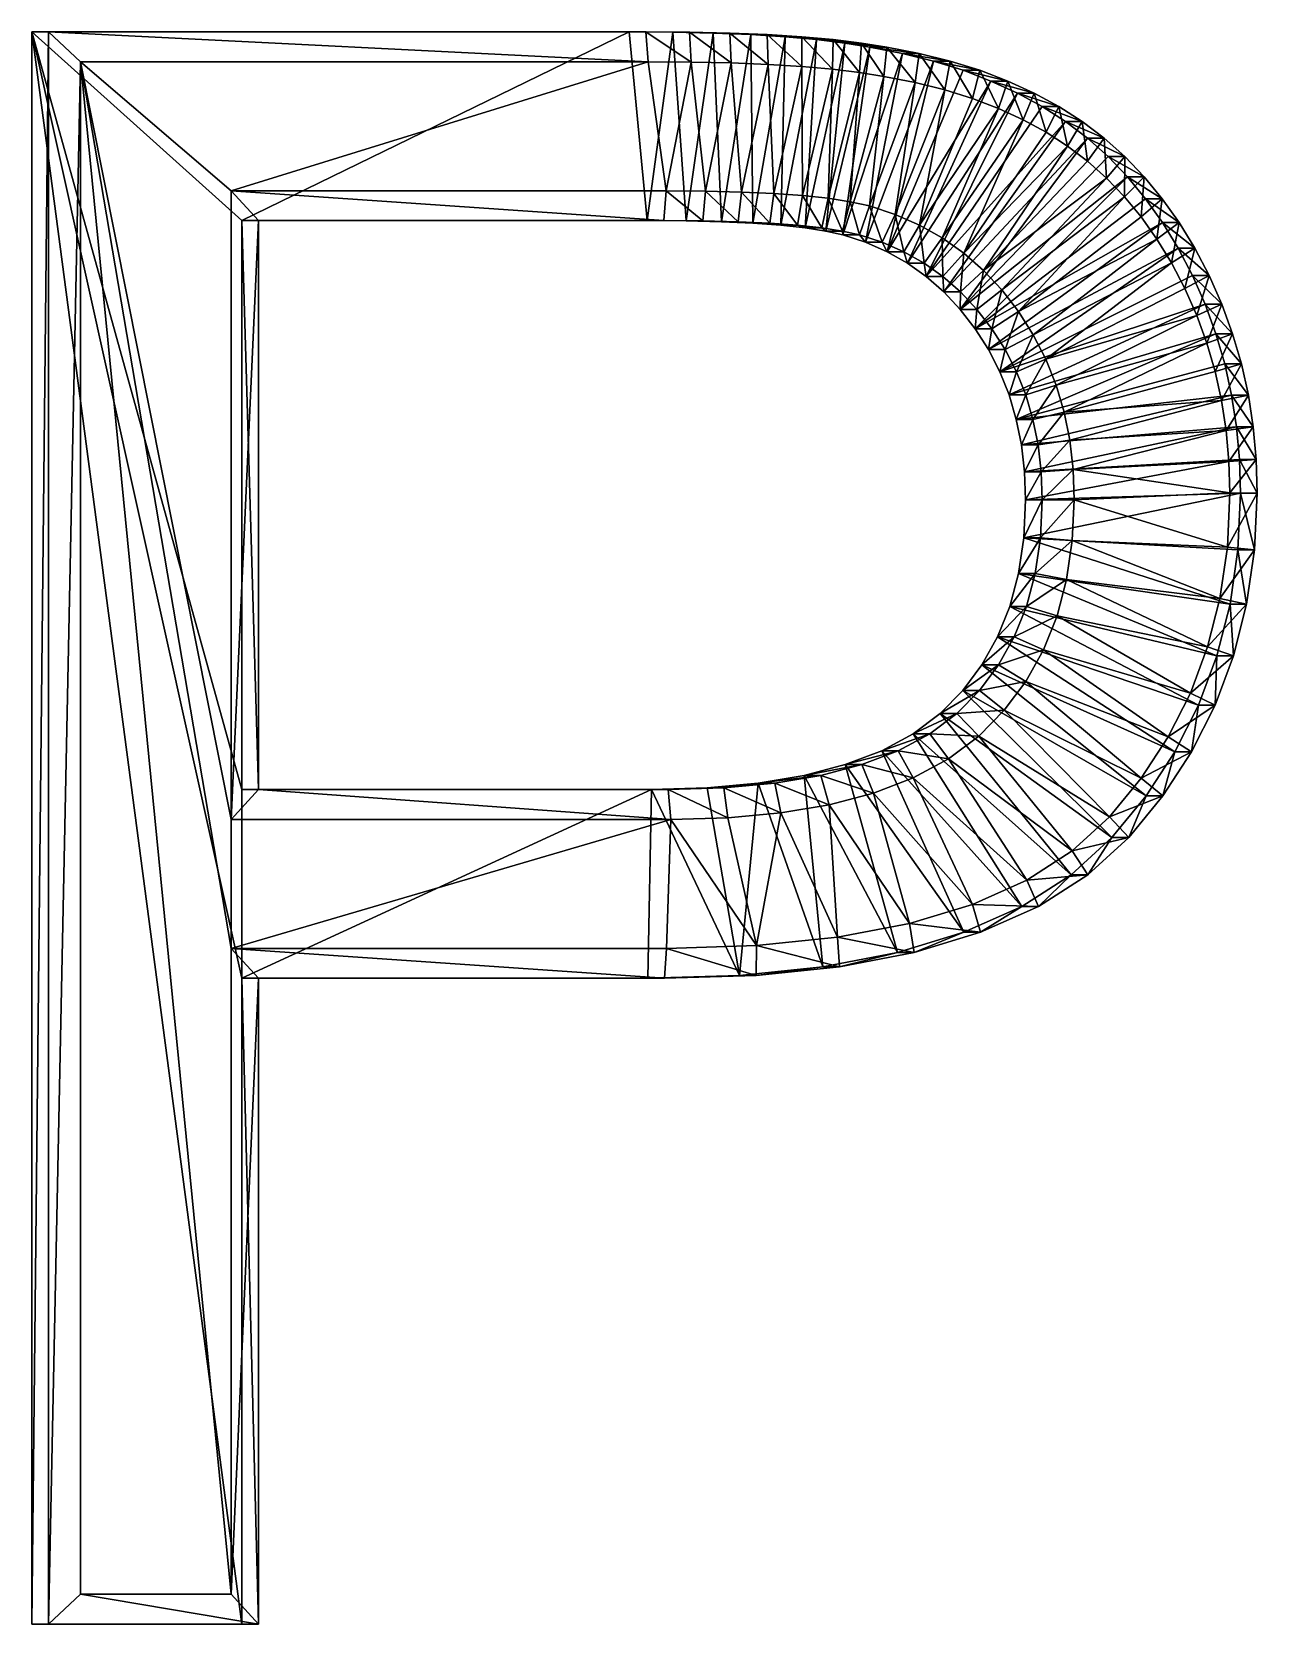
# Model space of a CAD drawing. Header units: metres. Extents: x -136 to 55, y -57 to 41.
# Drawn here: x -104.41 to -93.64, y 7.23 to 21.23 of the extents above; entities that cross this region are included whole.
import ezdxf

# ---------------------------------------------------------------- set-up
doc = ezdxf.new("R2010")
doc.units = ezdxf.units.M
doc.layers.get('0').update_dxf_attribs({"true_color": 0x57e057})

msp = doc.modelspace()

# ---------------------------------------------------------------- meshes
at = {"color": 74, "true_color": 0x58b11a}
mesh = msp.add_polyface(dxfattribs=at)
corners = [(-102.564, 7.229, 0.334), (-102.564, 12.906, 0.334), (-102.417, 7.229, 1.855), (-102.417, 12.906, 1.855), (-98.994, 12.906, -0.01), (-98.848, 12.906, 1.512), (-98.188, 12.931, -0.088), (-98.042, 12.931, 1.434), (-97.456, 13.007, -0.158), (-97.31, 13.007, 1.363), (-96.799, 13.133, -0.221), (-104.411, 7.229, 0.512), (-104.265, 7.229, 2.033), (-104.265, 21.225, 2.033), (-102.417, 7.229, 1.855), (-102.417, 12.906, 1.855), (-98.848, 12.906, 1.512), (-98.042, 12.931, 1.434), (-97.31, 13.007, 1.363), (-104.265, 7.229, 2.033), (-104.265, 21.225, 2.033), (-102.657, 7.491, 2.098), (-102.657, 13.168, 2.098), (-98.831, 13.168, 1.729), (-98.038, 13.193, 1.653), (-97.327, 13.267, 1.584), (-103.983, 7.491, 2.225), (-103.983, 20.963, 2.225), (-98.791, 14.303, 1.725), (-97.825, 14.36, 1.632), (-98.962, 14.565, -0.013), (-98.025, 14.62, -0.103), (-104.411, 21.225, 0.512)]
mesh.append_faces([[corners[k] for k in face] for face in [(32, 0, 11)]], dxfattribs={"vtx0": -1, "color": 74})
mesh.append_faces([[corners[k] for k in face] for face in [(28, 22, 23), (28, 23, 24), (29, 24, 25), (30, 4, 1), (30, 6, 4), (31, 8, 6)]], dxfattribs={"vtx0": -1, "vtx2": -1, "color": 74})
mesh.append_faces([[corners[k] for k in face] for face in [(0, 1, 2), (1, 4, 3), (4, 6, 5), (6, 8, 7), (8, 10, 9), (11, 0, 12), (2, 3, 14), (3, 5, 15), (5, 7, 16), (7, 9, 17), (12, 2, 19), (14, 15, 21), (15, 16, 22), (16, 17, 23), (17, 18, 24), (19, 14, 26)]], dxfattribs={"vtx1": -1, "color": 74})
mesh.append_faces([[corners[k] for k in face] for face in [(1, 3, 2), (4, 5, 3), (6, 7, 5), (8, 9, 7), (11, 12, 13), (0, 2, 12), (3, 15, 14), (5, 16, 15), (7, 17, 16), (9, 18, 17), (12, 19, 20), (2, 14, 19), (15, 22, 21), (16, 23, 22), (17, 24, 23), (18, 25, 24), (19, 26, 27), (14, 21, 26), (27, 26, 21)]], dxfattribs={"vtx2": -1, "color": 74})
mesh = msp.add_polyface(dxfattribs=at)
corners = [(-97.258, 14.784, -0.177), (-97.621, 14.688, -0.142), (-97.112, 14.784, 1.344), (-97.474, 14.688, 1.379), (-98.025, 14.62, -0.103), (-97.879, 14.62, 1.418), (-98.473, 14.579, -0.06), (-98.326, 14.579, 1.461), (-98.962, 14.565, -0.013), (-98.815, 14.565, 1.508), (-102.564, 14.565, 0.334), (-102.417, 14.565, 1.855), (-97.112, 14.784, 1.344), (-97.474, 14.688, 1.379), (-97.879, 14.62, 1.418), (-98.326, 14.579, 1.461), (-98.815, 14.565, 1.508), (-102.417, 14.565, 1.855), (-97.011, 14.534, 1.554), (-97.399, 14.432, 1.591), (-97.825, 14.36, 1.632), (-98.29, 14.317, 1.677), (-98.791, 14.303, 1.725), (-102.657, 14.303, 2.098), (-102.657, 13.168, 2.098), (-98.038, 13.193, 1.653), (-97.327, 13.267, 1.584), (-96.694, 13.388, 1.523), (-103.983, 20.963, 2.225), (-102.657, 7.491, 2.098), (-102.564, 12.906, 0.334), (-98.188, 12.931, -0.088), (-97.456, 13.007, -0.158), (-96.799, 13.133, -0.221), (-104.411, 21.225, 0.512), (-102.564, 7.229, 0.334)]
mesh.append_faces([[corners[k] for k in face] for face in [(6, 31, 8), (4, 31, 6), (1, 32, 4), (0, 33, 1)]], dxfattribs={"vtx0": -1, "vtx1": -1, "color": 74})
mesh.append_faces([[corners[k] for k in face] for face in [(24, 22, 23), (19, 26, 27), (28, 29, 24), (30, 10, 8), (1, 33, 32), (34, 30, 35)]], dxfattribs={"vtx0": -1, "vtx2": -1, "color": 74})
mesh.append_faces([[corners[k] for k in face] for face in [(0, 1, 2), (1, 4, 3), (4, 6, 5), (6, 8, 7), (8, 10, 9), (2, 3, 12), (3, 5, 13), (5, 7, 14), (7, 9, 15), (9, 11, 16), (12, 13, 18), (13, 14, 19), (14, 15, 20), (15, 16, 21), (16, 17, 22)]], dxfattribs={"vtx1": -1, "color": 74})
mesh.append_faces([[corners[k] for k in face] for face in [(21, 22, 25), (20, 21, 25), (19, 20, 26)]], dxfattribs={"vtx1": -1, "vtx2": -1, "color": 74})
mesh.append_faces([[corners[k] for k in face] for face in [(1, 3, 2), (4, 5, 3), (6, 7, 5), (8, 9, 7), (10, 11, 9), (3, 13, 12), (5, 14, 13), (7, 15, 14), (9, 16, 15), (11, 17, 16), (13, 19, 18), (14, 20, 19), (15, 21, 20), (16, 22, 21), (17, 23, 22)]], dxfattribs={"vtx2": -1, "color": 74})
mesh = msp.add_polyface(dxfattribs=at)
corners = [(-104.411, 21.225, 0.512), (-104.411, 7.229, 0.512), (-104.265, 21.225, 2.033), (-95.899, 18.238, -0.308), (-95.818, 18.034, -0.316), (-95.753, 18.238, 1.214), (-95.672, 18.034, 1.206), (-95.755, 17.819, -0.322), (-95.71, 17.594, -0.326), (-95.608, 17.819, 1.2), (-95.735, 16.465, -0.324), (-95.812, 16.174, -0.316), (-95.589, 16.465, 1.198), (-95.665, 16.174, 1.205), (-95.919, 15.906, -0.306), (-95.772, 15.906, 1.215), (-96.057, 15.66, -0.293), (-95.91, 15.66, 1.229), (-96.225, 15.435, -0.277), (-96.079, 15.435, 1.245), (-96.424, 15.233, -0.257), (-96.278, 15.233, 1.264), (-102.564, 14.565, 0.334), (-102.564, 19.566, 0.334), (-102.417, 14.565, 1.855), (-102.417, 19.566, 1.855), (-104.265, 7.229, 2.033), (-104.265, 21.225, 2.033), (-95.753, 18.238, 1.214), (-95.672, 18.034, 1.206), (-95.665, 16.174, 1.205), (-95.772, 15.906, 1.215), (-95.91, 15.66, 1.229), (-96.079, 15.435, 1.245), (-96.278, 15.233, 1.264), (-96.514, 15.056, 1.287), (-102.417, 14.565, 1.855), (-102.417, 19.566, 1.855), (-104.265, 7.229, 2.033), (-103.983, 20.963, 2.225), (-95.516, 15.792, 1.41), (-95.671, 15.516, 1.425), (-95.86, 15.263, 1.443), (-96.085, 15.035, 1.465), (-102.657, 14.303, 2.098), (-102.657, 19.828, 2.098), (-102.657, 13.168, 2.098), (-102.564, 12.906, 0.334)]
mesh.append_faces([[corners[k] for k in face] for face in [(39, 46, 44), (0, 22, 47)]], dxfattribs={"vtx0": -1, "vtx1": -1, "vtx2": -1, "color": 74})
mesh.append_faces([[corners[k] for k in face] for face in [(0, 1, 2), (3, 4, 5), (4, 7, 6), (7, 8, 9), (10, 11, 12), (11, 14, 13), (14, 16, 15), (16, 18, 17), (18, 20, 19), (22, 23, 24), (2, 26, 27), (5, 6, 28), (13, 15, 30), (15, 17, 31), (17, 19, 32), (19, 21, 33), (21, 35, 34), (24, 25, 36), (27, 38, 39), (31, 32, 40), (32, 33, 41), (33, 34, 42), (36, 37, 44)]], dxfattribs={"vtx1": -1, "color": 74})
mesh.append_faces([[corners[k] for k in face] for face in [(4, 6, 5), (11, 13, 12), (14, 15, 13), (16, 17, 15), (18, 19, 17), (20, 21, 19), (23, 25, 24), (6, 29, 28), (15, 31, 30), (17, 32, 31), (19, 33, 32), (21, 34, 33), (25, 37, 36), (32, 41, 40), (33, 42, 41), (34, 43, 42), (37, 45, 44)]], dxfattribs={"vtx2": -1, "color": 74})
mesh = msp.add_polyface(dxfattribs=at)
corners = [(-98.42, 21.214, -0.065), (-98.776, 21.222, -0.031), (-98.273, 21.214, 1.456), (-98.629, 21.222, 1.491), (-99.159, 21.225, 0.006), (-99.012, 21.225, 1.527), (-104.411, 21.225, 0.512), (-104.265, 21.225, 2.033), (-102.564, 19.566, 0.334), (-99, 19.566, -0.009), (-102.417, 19.566, 1.855), (-98.853, 19.566, 1.512), (-98.658, 19.563, -0.042), (-98.511, 19.563, 1.479), (-98.347, 19.556, -0.072), (-98.629, 21.222, 1.491), (-98.273, 21.214, 1.456), (-99.012, 21.225, 1.527), (-104.265, 21.225, 2.033), (-102.417, 19.566, 1.855), (-98.853, 19.566, 1.512), (-98.511, 19.563, 1.479), (-98.612, 20.96, 1.708), (-98.261, 20.952, 1.674), (-98.992, 20.963, 1.745), (-103.983, 20.963, 2.225), (-102.657, 19.828, 2.098), (-98.832, 19.828, 1.729), (-98.486, 19.825, 1.696), (-102.657, 14.303, 2.098), (-102.564, 14.565, 0.334)]
mesh.append_faces([[corners[k] for k in face] for face in [(4, 8, 6), (1, 9, 4), (0, 12, 1)]], dxfattribs={"vtx0": -1, "vtx1": -1, "color": 74})
mesh.append_faces([[corners[k] for k in face] for face in [(25, 29, 26), (24, 26, 27), (22, 27, 28), (6, 8, 30), (4, 9, 8), (1, 12, 9), (0, 14, 12)]], dxfattribs={"vtx0": -1, "vtx2": -1, "color": 74})
mesh.append_faces([[corners[k] for k in face] for face in [(0, 1, 2), (1, 4, 3), (4, 6, 5), (8, 9, 10), (9, 12, 11), (12, 14, 13), (3, 5, 15), (5, 7, 17), (10, 11, 19), (11, 13, 20), (15, 17, 22), (17, 18, 24), (19, 20, 26), (20, 21, 27)]], dxfattribs={"vtx1": -1, "color": 74})
mesh.append_faces([[corners[k] for k in face] for face in [(24, 25, 26), (22, 24, 27), (23, 22, 28)]], dxfattribs={"vtx1": -1, "vtx2": -1, "color": 74})
mesh.append_faces([[corners[k] for k in face] for face in [(1, 3, 2), (4, 5, 3), (6, 7, 5), (9, 11, 10), (12, 13, 11), (3, 15, 16), (5, 17, 15), (7, 18, 17), (11, 20, 19), (13, 21, 20), (15, 22, 23), (17, 24, 22), (18, 25, 24), (20, 27, 26), (21, 28, 27)]], dxfattribs={"vtx2": -1, "color": 74})
mesh = msp.add_polyface(dxfattribs=at)
corners = [(-97.788, 21.182, -0.126), (-98.09, 21.201, -0.097), (-97.641, 21.182, 1.395), (-97.944, 21.201, 1.425), (-98.42, 21.214, -0.065), (-98.273, 21.214, 1.456), (-98.347, 19.556, -0.072), (-98.201, 19.556, 1.449), (-98.511, 19.563, 1.479), (-98.07, 19.543, -0.099), (-97.923, 19.543, 1.422), (-97.824, 19.525, -0.123), (-97.677, 19.525, 1.399), (-97.61, 19.502, -0.143), (-97.641, 21.182, 1.395), (-97.944, 21.201, 1.425), (-98.273, 21.214, 1.456), (-98.629, 21.222, 1.491), (-98.511, 19.563, 1.479), (-98.201, 19.556, 1.449), (-97.923, 19.543, 1.422), (-97.677, 19.525, 1.399), (-97.64, 20.92, 1.615), (-97.937, 20.939, 1.643), (-98.261, 20.952, 1.674), (-98.629, 21.222, 1.491), (-98.486, 19.825, 1.696), (-98.171, 19.817, 1.666), (-97.887, 19.804, 1.638), (-97.633, 19.786, 1.614), (-97.512, 21.157, -0.153)]
mesh.append_faces([[corners[k] for k in face] for face in [(1, 6, 4), (0, 9, 1), (30, 11, 0)]], dxfattribs={"vtx0": -1, "vtx1": -1, "color": 74})
mesh.append_faces([[corners[k] for k in face] for face in [(24, 26, 27), (23, 27, 28), (22, 28, 29), (1, 9, 6), (0, 11, 9), (30, 13, 11)]], dxfattribs={"vtx0": -1, "vtx2": -1, "color": 74})
mesh.append_faces([[corners[k] for k in face] for face in [(0, 1, 2), (1, 4, 3), (6, 9, 7), (9, 11, 10), (11, 13, 12), (2, 3, 14), (3, 5, 15), (5, 17, 16), (8, 7, 18), (7, 10, 19), (10, 12, 20), (14, 15, 22), (15, 16, 23), (16, 25, 24), (18, 19, 26), (19, 20, 27), (20, 21, 28)]], dxfattribs={"vtx1": -1, "color": 74})
mesh.append_faces([[corners[k] for k in face] for face in [(23, 24, 27), (22, 23, 28)]], dxfattribs={"vtx1": -1, "vtx2": -1, "color": 74})
mesh.append_faces([[corners[k] for k in face] for face in [(1, 3, 2), (4, 5, 3), (6, 7, 8), (9, 10, 7), (11, 12, 10), (3, 15, 14), (5, 16, 15), (7, 19, 18), (10, 20, 19), (12, 21, 20), (15, 23, 22), (16, 24, 23), (19, 27, 26), (20, 28, 27), (21, 29, 28)]], dxfattribs={"vtx2": -1, "color": 74})
mesh = msp.add_polyface(dxfattribs=at)
corners = [(-96.482, 20.968, -0.252), (-96.754, 21.036, -0.226), (-96.335, 20.968, 1.27), (-96.608, 21.036, 1.296), (-97.041, 21.091, -0.198), (-96.894, 21.091, 1.323), (-97.263, 21.127, -0.177), (-97.117, 21.127, 1.345), (-97.512, 21.157, -0.153), (-97.366, 21.157, 1.369), (-97.788, 21.182, -0.126), (-97.641, 21.182, 1.395), (-96.608, 21.036, 1.296), (-96.335, 20.968, 1.27), (-96.894, 21.091, 1.323), (-97.117, 21.127, 1.345), (-97.366, 21.157, 1.369), (-97.641, 21.182, 1.395), (-96.643, 20.78, 1.519), (-96.384, 20.715, 1.494), (-96.918, 20.833, 1.545), (-97.132, 20.867, 1.566), (-97.372, 20.896, 1.589), (-97.64, 20.92, 1.615), (-97.633, 19.786, 1.614), (-97.409, 19.762, 1.592), (-97.214, 19.732, 1.574), (-97.044, 19.695, 1.557), (-96.819, 19.621, 1.536), (-97.61, 19.502, -0.143), (-97.429, 19.474, -0.161), (-97.28, 19.442, -0.175), (-97.079, 19.376, -0.194), (-96.89, 19.292, -0.213), (-96.222, 20.887, -0.277)]
mesh.append_faces([[corners[k] for k in face] for face in [(6, 29, 8), (4, 30, 6), (1, 31, 4), (0, 32, 1)]], dxfattribs={"vtx0": -1, "vtx1": -1, "color": 74})
mesh.append_faces([[corners[k] for k in face] for face in [(22, 24, 25), (21, 25, 26), (20, 26, 27), (18, 27, 28), (6, 30, 29), (33, 0, 34)]], dxfattribs={"vtx0": -1, "vtx2": -1, "color": 74})
mesh.append_faces([[corners[k] for k in face] for face in [(0, 1, 2), (1, 4, 3), (4, 6, 5), (6, 8, 7), (8, 10, 9), (3, 5, 12), (5, 7, 14), (7, 9, 15), (9, 11, 16), (12, 14, 18), (14, 15, 20), (15, 16, 21), (16, 17, 22)]], dxfattribs={"vtx1": -1, "color": 74})
mesh.append_faces([[corners[k] for k in face] for face in [(22, 23, 24), (21, 22, 25), (20, 21, 26), (18, 20, 27), (19, 18, 28)]], dxfattribs={"vtx1": -1, "vtx2": -1, "color": 74})
mesh.append_faces([[corners[k] for k in face] for face in [(1, 3, 2), (4, 5, 3), (6, 7, 5), (8, 9, 7), (10, 11, 9), (3, 12, 13), (5, 14, 12), (7, 15, 14), (9, 16, 15), (11, 17, 16), (12, 18, 19), (14, 20, 18), (15, 21, 20), (16, 22, 21), (17, 23, 22)]], dxfattribs={"vtx2": -1, "color": 74})
mesh = msp.add_polyface(dxfattribs=at)
corners = [(-97.61, 19.502, -0.143), (-97.464, 19.502, 1.378), (-97.677, 19.525, 1.399), (-97.429, 19.474, -0.161), (-97.282, 19.474, 1.361), (-97.28, 19.442, -0.175), (-97.133, 19.442, 1.346), (-97.079, 19.376, -0.194), (-96.933, 19.376, 1.327), (-96.89, 19.292, -0.213), (-96.743, 19.292, 1.309), (-96.712, 19.192, -0.23), (-96.566, 19.192, 1.292), (-96.546, 19.074, -0.246), (-97.677, 19.525, 1.399), (-97.464, 19.502, 1.378), (-97.282, 19.474, 1.361), (-97.133, 19.442, 1.346), (-96.933, 19.376, 1.327), (-96.743, 19.292, 1.309), (-96.566, 19.192, 1.292), (-96.399, 19.074, 1.276), (-97.633, 19.786, 1.614), (-97.409, 19.762, 1.592), (-97.214, 19.732, 1.574), (-97.044, 19.695, 1.557), (-96.819, 19.621, 1.536), (-96.606, 19.527, 1.515), (-96.405, 19.414, 1.496), (-96.384, 20.715, 1.494), (-97.041, 21.091, -0.198), (-96.754, 21.036, -0.226), (-95.977, 20.793, -0.3), (-96.482, 20.968, -0.252)]
mesh.append_faces([[corners[k] for k in face] for face in [(27, 29, 26), (9, 32, 11)]], dxfattribs={"vtx0": -1, "vtx1": -1, "color": 74})
mesh.append_faces([[corners[k] for k in face] for face in [(30, 5, 3), (31, 7, 5)]], dxfattribs={"vtx0": -1, "vtx2": -1, "color": 74})
mesh.append_faces([[corners[k] for k in face] for face in [(0, 3, 1), (3, 5, 4), (5, 7, 6), (7, 9, 8), (9, 11, 10), (11, 13, 12), (2, 1, 14), (1, 4, 15), (4, 6, 16), (6, 8, 17), (8, 10, 18), (10, 12, 19), (12, 21, 20), (14, 15, 22), (15, 16, 23), (16, 17, 24), (17, 18, 25), (18, 19, 26), (19, 20, 27)]], dxfattribs={"vtx1": -1, "color": 74})
mesh.append_faces([[corners[k] for k in face] for face in [(9, 7, 33)]], dxfattribs={"vtx1": -1, "vtx2": -1, "color": 74})
mesh.append_faces([[corners[k] for k in face] for face in [(0, 1, 2), (3, 4, 1), (5, 6, 4), (7, 8, 6), (9, 10, 8), (11, 12, 10), (1, 15, 14), (4, 16, 15), (6, 17, 16), (8, 18, 17), (10, 19, 18), (12, 20, 19), (15, 23, 22), (16, 24, 23), (17, 25, 24), (18, 26, 25), (19, 27, 26), (20, 28, 27)]], dxfattribs={"vtx2": -1, "color": 74})
mesh = msp.add_polyface(dxfattribs=at)
corners = [(-95.526, 20.568, -0.344), (-95.745, 20.687, -0.323), (-95.38, 20.568, 1.178), (-95.598, 20.687, 1.199), (-95.977, 20.793, -0.3), (-95.83, 20.793, 1.221), (-96.222, 20.887, -0.277), (-96.076, 20.887, 1.245), (-96.482, 20.968, -0.252), (-96.335, 20.968, 1.27), (-95.38, 20.568, 1.178), (-95.598, 20.687, 1.199), (-95.83, 20.793, 1.221), (-96.076, 20.887, 1.245), (-96.335, 20.968, 1.27), (-96.608, 21.036, 1.296), (-95.491, 20.342, 1.408), (-95.694, 20.452, 1.427), (-95.91, 20.551, 1.448), (-96.14, 20.639, 1.47), (-96.384, 20.715, 1.494), (-96.608, 21.036, 1.296), (-96.043, 19.128, 1.461), (-95.127, 20.087, 1.373), (-95.303, 20.221, 1.39), (-96.217, 19.28, 1.478), (-96.405, 19.414, 1.496), (-96.606, 19.527, 1.515), (-96.391, 18.939, -0.261), (-95.321, 20.436, -0.364), (-95.129, 20.29, -0.382), (-96.546, 19.074, -0.246), (-96.712, 19.192, -0.23), (-96.89, 19.292, -0.213)]
mesh.append_faces([[corners[k] for k in face] for face in [(31, 29, 28), (32, 1, 31)]], dxfattribs={"vtx0": -1, "vtx1": -1, "color": 74})
mesh.append_faces([[corners[k] for k in face] for face in [(22, 23, 24), (25, 24, 16), (25, 16, 17), (26, 17, 18), (27, 18, 19), (27, 19, 20), (28, 29, 30), (31, 0, 29), (31, 1, 0), (32, 4, 1), (33, 6, 4)]], dxfattribs={"vtx0": -1, "vtx2": -1, "color": 74})
mesh.append_faces([[corners[k] for k in face] for face in [(0, 1, 2), (1, 4, 3), (4, 6, 5), (6, 8, 7), (2, 3, 10), (3, 5, 11), (5, 7, 12), (7, 9, 13), (9, 15, 14), (10, 11, 16), (11, 12, 17), (12, 13, 18), (13, 14, 19), (14, 21, 20)]], dxfattribs={"vtx1": -1, "color": 74})
mesh.append_faces([[corners[k] for k in face] for face in [(25, 22, 24), (26, 25, 17), (27, 26, 18)]], dxfattribs={"vtx1": -1, "vtx2": -1, "color": 74})
mesh.append_faces([[corners[k] for k in face] for face in [(1, 3, 2), (4, 5, 3), (6, 7, 5), (8, 9, 7), (3, 11, 10), (5, 12, 11), (7, 13, 12), (9, 14, 13), (11, 17, 16), (12, 18, 17), (13, 19, 18), (14, 20, 19)]], dxfattribs={"vtx2": -1, "color": 74})
mesh = msp.add_polyface(dxfattribs=at)
corners = [(-94.469, 19.549, -0.446), (-94.323, 19.549, 1.076), (-94.185, 19.324, 1.063), (-94.617, 19.758, -0.431), (-94.471, 19.758, 1.09), (-94.777, 19.951, -0.416), (-94.63, 19.951, 1.105), (-94.947, 20.129, -0.4), (-94.801, 20.129, 1.122), (-95.129, 20.29, -0.382), (-94.982, 20.29, 1.139), (-95.321, 20.436, -0.364), (-95.175, 20.436, 1.158), (-95.526, 20.568, -0.344), (-95.38, 20.568, 1.178), (-94.323, 19.549, 1.076), (-94.185, 19.324, 1.063), (-94.471, 19.758, 1.09), (-94.63, 19.951, 1.105), (-94.801, 20.129, 1.122), (-94.982, 20.29, 1.139), (-95.175, 20.436, 1.158), (-95.38, 20.568, 1.178), (-94.519, 19.404, 1.314), (-94.657, 19.598, 1.327), (-94.804, 19.776, 1.342), (-94.961, 19.939, 1.357), (-95.127, 20.087, 1.373), (-95.303, 20.221, 1.39), (-95.491, 20.342, 1.408), (-95.882, 18.957, 1.445), (-96.043, 19.128, 1.461), (-96.116, 18.616, -0.287), (-96.248, 18.786, -0.274)]
mesh.append_faces([[corners[k] for k in face] for face in [(30, 25, 26), (31, 26, 27), (32, 5, 3), (33, 7, 5), (33, 9, 7)]], dxfattribs={"vtx0": -1, "vtx2": -1, "color": 74})
mesh.append_faces([[corners[k] for k in face] for face in [(0, 3, 1), (3, 5, 4), (5, 7, 6), (7, 9, 8), (9, 11, 10), (11, 13, 12), (1, 4, 15), (4, 6, 17), (6, 8, 18), (8, 10, 19), (10, 12, 20), (12, 14, 21), (15, 17, 23), (17, 18, 24), (18, 19, 25), (19, 20, 26), (20, 21, 27), (21, 22, 28)]], dxfattribs={"vtx1": -1, "color": 74})
mesh.append_faces([[corners[k] for k in face] for face in [(0, 1, 2), (3, 4, 1), (5, 6, 4), (7, 8, 6), (9, 10, 8), (11, 12, 10), (13, 14, 12), (1, 15, 16), (4, 17, 15), (6, 18, 17), (8, 19, 18), (10, 20, 19), (12, 21, 20), (14, 22, 21), (17, 24, 23), (18, 25, 24), (19, 26, 25), (20, 27, 26), (21, 28, 27), (22, 29, 28)]], dxfattribs={"vtx2": -1, "color": 74})
mesh = msp.add_polyface(dxfattribs=at)
corners = [(-96.546, 19.074, -0.246), (-96.399, 19.074, 1.276), (-96.566, 19.192, 1.292), (-96.391, 18.939, -0.261), (-96.245, 18.939, 1.261), (-96.248, 18.786, -0.274), (-96.101, 18.786, 1.247), (-96.116, 18.616, -0.287), (-95.969, 18.616, 1.234), (-95.998, 18.432, -0.298), (-95.852, 18.432, 1.223), (-95.899, 18.238, -0.308), (-95.753, 18.238, 1.214), (-96.399, 19.074, 1.276), (-96.566, 19.192, 1.292), (-96.245, 18.939, 1.261), (-96.101, 18.786, 1.247), (-95.969, 18.616, 1.234), (-95.852, 18.432, 1.223), (-95.753, 18.238, 1.214), (-96.405, 19.414, 1.496), (-96.217, 19.28, 1.478), (-96.043, 19.128, 1.461), (-95.882, 18.957, 1.445), (-95.735, 18.768, 1.431), (-95.605, 18.563, 1.419), (-95.494, 18.347, 1.408), (-94.519, 19.404, 1.314), (-94.804, 19.776, 1.342), (-94.961, 19.939, 1.357), (-94.093, 18.831, -0.482), (-95.818, 18.034, -0.316), (-94.332, 19.324, -0.459), (-94.469, 19.549, -0.446), (-94.777, 19.951, -0.416), (-95.129, 20.29, -0.382)]
mesh.append_faces([[corners[k] for k in face] for face in [(11, 30, 31), (9, 32, 11), (7, 33, 9), (5, 34, 7), (3, 35, 5)]], dxfattribs={"vtx0": -1, "vtx1": -1, "color": 74})
mesh.append_faces([[corners[k] for k in face] for face in [(0, 3, 1), (3, 5, 4), (5, 7, 6), (7, 9, 8), (9, 11, 10), (1, 4, 13), (4, 6, 15), (6, 8, 16), (8, 10, 17), (10, 12, 18), (14, 13, 20), (13, 15, 21), (15, 16, 22), (16, 17, 23), (17, 18, 24), (18, 19, 25)]], dxfattribs={"vtx1": -1, "color": 74})
mesh.append_faces([[corners[k] for k in face] for face in [(24, 25, 27), (23, 24, 28), (22, 23, 29)]], dxfattribs={"vtx1": -1, "vtx2": -1, "color": 74})
mesh.append_faces([[corners[k] for k in face] for face in [(0, 1, 2), (3, 4, 1), (5, 6, 4), (7, 8, 6), (9, 10, 8), (11, 12, 10), (1, 13, 14), (4, 15, 13), (6, 16, 15), (8, 17, 16), (10, 18, 17), (12, 19, 18), (13, 21, 20), (15, 22, 21), (16, 23, 22), (17, 24, 23), (18, 25, 24), (19, 26, 25)]], dxfattribs={"vtx2": -1, "color": 74})
mesh = msp.add_polyface(dxfattribs=at)
corners = [(-93.921, 18.306, -0.498), (-93.999, 18.572, -0.491), (-93.774, 18.306, 1.023), (-93.852, 18.572, 1.031), (-94.093, 18.831, -0.482), (-93.947, 18.831, 1.04), (-94.206, 19.083, -0.471), (-94.059, 19.083, 1.05), (-94.332, 19.324, -0.459), (-94.185, 19.324, 1.063), (-94.469, 19.549, -0.446), (-93.774, 18.306, 1.023), (-93.714, 18.032, 1.017), (-93.852, 18.572, 1.031), (-93.947, 18.831, 1.04), (-94.059, 19.083, 1.05), (-94.185, 19.324, 1.063), (-94.323, 19.549, 1.076), (-94.006, 18.24, 1.265), (-94.079, 18.49, 1.272), (-94.168, 18.732, 1.28), (-94.273, 18.968, 1.29), (-94.391, 19.194, 1.302), (-94.323, 19.549, 1.076), (-94.519, 19.404, 1.314), (-95.404, 18.12, 1.399), (-95.494, 18.347, 1.408), (-95.605, 18.563, 1.419), (-95.735, 18.768, 1.431), (-94.657, 19.598, 1.327), (-94.804, 19.776, 1.342), (-95.755, 17.819, -0.322), (-95.818, 18.034, -0.316), (-95.899, 18.238, -0.308), (-95.998, 18.432, -0.298), (-96.116, 18.616, -0.287), (-94.617, 19.758, -0.431)]
mesh.append_faces([[corners[k] for k in face] for face in [(25, 19, 20), (26, 20, 21), (26, 21, 22), (27, 22, 24), (28, 24, 29), (28, 29, 30), (31, 1, 0), (32, 4, 1), (33, 6, 4), (33, 8, 6), (34, 10, 8), (35, 36, 10)]], dxfattribs={"vtx0": -1, "vtx2": -1, "color": 74})
mesh.append_faces([[corners[k] for k in face] for face in [(0, 1, 2), (1, 4, 3), (4, 6, 5), (6, 8, 7), (8, 10, 9), (2, 3, 11), (3, 5, 13), (5, 7, 14), (7, 9, 15), (9, 17, 16), (11, 13, 18), (13, 14, 19), (14, 15, 20), (15, 16, 21), (16, 23, 22)]], dxfattribs={"vtx1": -1, "color": 74})
mesh.append_faces([[corners[k] for k in face] for face in [(26, 25, 20), (27, 26, 22)]], dxfattribs={"vtx1": -1, "vtx2": -1, "color": 74})
mesh.append_faces([[corners[k] for k in face] for face in [(1, 3, 2), (4, 5, 3), (6, 7, 5), (8, 9, 7), (2, 11, 12), (3, 13, 11), (5, 14, 13), (7, 15, 14), (9, 16, 15), (13, 19, 18), (14, 20, 19), (15, 21, 20), (16, 22, 21), (23, 24, 22)]], dxfattribs={"vtx2": -1, "color": 74})
mesh = msp.add_polyface(dxfattribs=at)
corners = [(-93.783, 17.171, -0.512), (-93.792, 17.465, -0.511), (-93.636, 17.171, 1.01), (-93.645, 17.465, 1.011), (-93.817, 17.752, -0.508), (-93.671, 17.752, 1.013), (-93.861, 18.032, -0.504), (-93.714, 18.032, 1.017), (-93.921, 18.306, -0.498), (-93.774, 18.306, 1.023), (-93.636, 17.171, 1.01), (-93.645, 17.465, 1.011), (-93.671, 17.752, 1.013), (-93.714, 18.032, 1.017), (-93.876, 17.173, 1.252), (-93.898, 16.696, 1.254), (-93.885, 17.449, 1.253), (-93.909, 17.72, 1.255), (-93.95, 17.984, 1.259), (-93.774, 18.306, 1.023), (-94.006, 18.24, 1.265), (-95.527, 17.113, 1.192), (-95.245, 17.112, 1.384), (-95.255, 17.379, 1.385), (-95.285, 17.635, 1.388), (-95.334, 17.882, 1.393), (-94.079, 18.49, 1.272), (-95.404, 18.12, 1.399), (-95.674, 17.113, -0.33), (-95.689, 16.778, -0.328), (-95.683, 17.359, -0.329), (-95.71, 17.594, -0.326), (-95.755, 17.819, -0.322), (-95.818, 18.034, -0.316), (-93.999, 18.572, -0.491)]
mesh.append_faces([[corners[k] for k in face] for face in [(28, 0, 29), (30, 1, 28), (31, 4, 30), (32, 6, 31), (33, 34, 32)]], dxfattribs={"vtx0": -1, "vtx1": -1, "color": 74})
mesh.append_faces([[corners[k] for k in face] for face in [(23, 14, 16), (23, 16, 17), (24, 17, 18), (25, 18, 20), (25, 20, 26), (28, 1, 0), (30, 4, 1), (31, 6, 4), (32, 8, 6)]], dxfattribs={"vtx0": -1, "vtx2": -1, "color": 74})
mesh.append_faces([[corners[k] for k in face] for face in [(0, 1, 2), (1, 4, 3), (4, 6, 5), (6, 8, 7), (2, 3, 10), (3, 5, 11), (5, 7, 12), (7, 9, 13), (10, 11, 14), (11, 12, 16), (12, 13, 17), (13, 19, 18)]], dxfattribs={"vtx1": -1, "color": 74})
mesh.append_faces([[corners[k] for k in face] for face in [(23, 22, 14), (24, 23, 17), (25, 24, 18), (27, 25, 26)]], dxfattribs={"vtx1": -1, "vtx2": -1, "color": 74})
mesh.append_faces([[corners[k] for k in face] for face in [(1, 3, 2), (4, 5, 3), (6, 7, 5), (8, 9, 7), (3, 11, 10), (5, 12, 11), (7, 13, 12), (10, 14, 15), (11, 16, 14), (12, 17, 16), (13, 18, 17), (19, 20, 18), (21, 22, 23)]], dxfattribs={"vtx2": -1, "color": 74})
mesh = msp.add_polyface(dxfattribs=at)
corners = [(-95.755, 17.819, -0.322), (-95.608, 17.819, 1.2), (-95.672, 18.034, 1.206), (-95.71, 17.594, -0.326), (-95.563, 17.594, 1.195), (-95.683, 17.359, -0.329), (-95.536, 17.359, 1.193), (-95.674, 17.113, -0.33), (-95.527, 17.113, 1.192), (-95.689, 16.778, -0.328), (-95.543, 16.778, 1.193), (-95.735, 16.465, -0.324), (-95.589, 16.465, 1.198), (-95.672, 18.034, 1.206), (-95.608, 17.819, 1.2), (-95.563, 17.594, 1.195), (-95.536, 17.359, 1.193), (-95.527, 17.113, 1.192), (-95.543, 16.778, 1.193), (-95.589, 16.465, 1.198), (-95.665, 16.174, 1.205), (-95.665, 16.174, 1.205), (-95.753, 18.238, 1.214), (-95.494, 18.347, 1.408), (-95.404, 18.12, 1.399), (-95.334, 17.882, 1.393), (-95.285, 17.635, 1.388), (-95.255, 17.379, 1.385), (-95.245, 17.112, 1.384), (-95.262, 16.753, 1.386), (-95.312, 16.412, 1.39), (-95.396, 16.092, 1.399), (-95.772, 15.906, 1.215), (-95.516, 15.792, 1.41), (-96.057, 15.66, -0.293), (-94.613, 14.509, -0.432), (-96.225, 15.435, -0.277), (-95.919, 15.906, -0.306), (-94.359, 14.897, -0.456)]
mesh.append_faces([[corners[k] for k in face] for face in [(34, 35, 36), (37, 38, 34)]], dxfattribs={"vtx0": -1, "vtx1": -1, "color": 74})
mesh.append_faces([[corners[k] for k in face] for face in [(3, 5, 4), (5, 7, 6), (7, 9, 8), (9, 11, 10), (2, 1, 13), (1, 4, 14), (4, 6, 15), (6, 8, 16), (8, 10, 17), (10, 12, 18), (12, 20, 19), (22, 13, 23), (13, 14, 24), (14, 15, 25), (15, 16, 26), (16, 17, 27), (17, 18, 28), (18, 19, 29), (19, 21, 30), (21, 32, 31)]], dxfattribs={"vtx1": -1, "color": 74})
mesh.append_faces([[corners[k] for k in face] for face in [(0, 1, 2), (3, 4, 1), (5, 6, 4), (7, 8, 6), (9, 10, 8), (11, 12, 10), (1, 14, 13), (4, 15, 14), (6, 16, 15), (8, 17, 16), (10, 18, 17), (12, 19, 18), (20, 21, 19), (13, 24, 23), (14, 25, 24), (15, 26, 25), (16, 27, 26), (18, 29, 28), (19, 30, 29), (21, 31, 30), (32, 33, 31)]], dxfattribs={"vtx2": -1, "color": 74})
mesh = msp.add_polyface(dxfattribs=at)
corners = [(-94.152, 15.307, -0.476), (-93.99, 15.739, -0.492), (-94.005, 15.307, 1.045), (-93.844, 15.739, 1.03), (-93.875, 16.194, -0.503), (-93.729, 16.194, 1.019), (-93.806, 16.671, -0.509), (-93.659, 16.671, 1.012), (-93.783, 17.171, -0.512), (-93.636, 17.171, 1.01), (-94.005, 15.307, 1.045), (-93.844, 15.739, 1.03), (-93.729, 16.194, 1.019), (-93.659, 16.671, 1.012), (-93.636, 17.171, 1.01), (-94.223, 15.412, 1.286), (-94.418, 15.029, 1.304), (-94.072, 15.818, 1.271), (-93.964, 16.245, 1.261), (-93.898, 16.696, 1.254), (-95.516, 15.792, 1.41), (-95.671, 15.516, 1.425), (-95.396, 16.092, 1.399), (-95.312, 16.412, 1.39), (-95.262, 16.753, 1.386), (-95.245, 17.112, 1.384), (-93.876, 17.173, 1.252), (-95.919, 15.906, -0.306), (-94.359, 14.897, -0.456), (-95.812, 16.174, -0.316), (-95.735, 16.465, -0.324), (-95.689, 16.778, -0.328)]
mesh.append_faces([[corners[k] for k in face] for face in [(29, 0, 27), (30, 1, 29), (31, 4, 30)]], dxfattribs={"vtx0": -1, "vtx1": -1, "color": 74})
mesh.append_faces([[corners[k] for k in face] for face in [(20, 16, 15), (22, 15, 17), (23, 17, 18), (24, 18, 19), (25, 19, 26), (27, 0, 28), (29, 1, 0), (30, 4, 1), (31, 6, 4), (31, 8, 6)]], dxfattribs={"vtx0": -1, "vtx2": -1, "color": 74})
mesh.append_faces([[corners[k] for k in face] for face in [(0, 1, 2), (1, 4, 3), (4, 6, 5), (6, 8, 7), (2, 3, 10), (3, 5, 11), (5, 7, 12), (7, 9, 13), (10, 11, 15), (11, 12, 17), (12, 13, 18), (13, 14, 19)]], dxfattribs={"vtx1": -1, "color": 74})
mesh.append_faces([[corners[k] for k in face] for face in [(20, 21, 16), (22, 20, 15), (23, 22, 17), (24, 23, 18), (25, 24, 19)]], dxfattribs={"vtx1": -1, "vtx2": -1, "color": 74})
mesh.append_faces([[corners[k] for k in face] for face in [(1, 3, 2), (4, 5, 3), (6, 7, 5), (8, 9, 7), (3, 11, 10), (5, 12, 11), (7, 13, 12), (9, 14, 13), (10, 15, 16), (11, 17, 15), (12, 18, 17), (13, 19, 18)]], dxfattribs={"vtx2": -1, "color": 74})
mesh = msp.add_polyface(dxfattribs=at)
corners = [(-95.707, 13.538, -0.326), (-95.56, 13.538, 1.195), (-96.069, 13.31, 1.244), (-95.273, 13.816, -0.368), (-95.126, 13.816, 1.153), (-94.913, 14.144, -0.403), (-94.766, 14.144, 1.119), (-94.613, 14.509, -0.432), (-94.466, 14.509, 1.09), (-94.359, 14.897, -0.456), (-94.213, 14.897, 1.065), (-94.152, 15.307, -0.476), (-94.005, 15.307, 1.045), (-95.56, 13.538, 1.195), (-96.069, 13.31, 1.244), (-95.126, 13.816, 1.153), (-94.766, 14.144, 1.119), (-94.466, 14.509, 1.09), (-94.213, 14.897, 1.065), (-94.005, 15.307, 1.045), (-95.663, 13.769, 1.424), (-96.139, 13.556, 1.47), (-95.264, 14.025, 1.386), (-94.934, 14.326, 1.354), (-94.656, 14.665, 1.327), (-94.418, 15.029, 1.304), (-96.352, 14.835, 1.491), (-96.085, 15.035, 1.465), (-95.86, 15.263, 1.443), (-95.671, 15.516, 1.425), (-96.66, 15.056, -0.235), (-96.424, 15.233, -0.257), (-96.225, 15.435, -0.277), (-96.057, 15.66, -0.293)]
mesh.append_faces([[corners[k] for k in face] for face in [(32, 5, 31)]], dxfattribs={"vtx0": -1, "vtx1": -1, "color": 74})
mesh.append_faces([[corners[k] for k in face] for face in [(26, 20, 22), (27, 22, 23), (28, 23, 24), (29, 24, 25), (30, 3, 0), (31, 5, 3), (32, 7, 5), (33, 9, 7)]], dxfattribs={"vtx0": -1, "vtx2": -1, "color": 74})
mesh.append_faces([[corners[k] for k in face] for face in [(0, 3, 1), (3, 5, 4), (5, 7, 6), (7, 9, 8), (9, 11, 10), (1, 4, 13), (4, 6, 15), (6, 8, 16), (8, 10, 17), (10, 12, 18), (13, 15, 20), (15, 16, 22), (16, 17, 23), (17, 18, 24), (18, 19, 25)]], dxfattribs={"vtx1": -1, "color": 74})
mesh.append_faces([[corners[k] for k in face] for face in [(28, 27, 23), (29, 28, 24)]], dxfattribs={"vtx1": -1, "vtx2": -1, "color": 74})
mesh.append_faces([[corners[k] for k in face] for face in [(0, 1, 2), (3, 4, 1), (5, 6, 4), (7, 8, 6), (9, 10, 8), (11, 12, 10), (1, 13, 14), (4, 15, 13), (6, 16, 15), (8, 17, 16), (10, 18, 17), (12, 19, 18), (13, 20, 21), (15, 22, 20), (16, 23, 22), (17, 24, 23), (18, 25, 24)]], dxfattribs={"vtx2": -1, "color": 74})
mesh = msp.add_polyface(dxfattribs=at)
corners = [(-96.799, 13.133, -0.221), (-96.652, 13.133, 1.3), (-97.31, 13.007, 1.363), (-96.216, 13.31, -0.277), (-96.069, 13.31, 1.244), (-95.707, 13.538, -0.326), (-96.424, 15.233, -0.257), (-96.66, 15.056, -0.235), (-96.278, 15.233, 1.264), (-96.514, 15.056, 1.287), (-96.938, 14.906, -0.208), (-96.792, 14.906, 1.314), (-97.258, 14.784, -0.177), (-97.112, 14.784, 1.344), (-97.31, 13.007, 1.363), (-96.652, 13.133, 1.3), (-96.069, 13.31, 1.244), (-95.56, 13.538, 1.195), (-96.514, 15.056, 1.287), (-96.278, 15.233, 1.264), (-96.792, 14.906, 1.314), (-97.112, 14.784, 1.344), (-97.327, 13.267, 1.584), (-96.694, 13.388, 1.523), (-96.139, 13.556, 1.47), (-95.56, 13.538, 1.195), (-96.085, 15.035, 1.465), (-96.352, 14.835, 1.491), (-96.662, 14.667, 1.52), (-97.011, 14.534, 1.554), (-97.399, 14.432, 1.591), (-95.663, 13.769, 1.424), (-95.264, 14.025, 1.386), (-95.273, 13.816, -0.368)]
mesh.append_faces([[corners[k] for k in face] for face in [(10, 3, 12), (7, 5, 10), (6, 33, 7)]], dxfattribs={"vtx0": -1, "vtx1": -1, "color": 74})
mesh.append_faces([[corners[k] for k in face] for face in [(29, 23, 24), (28, 24, 31), (12, 3, 0), (10, 5, 3)]], dxfattribs={"vtx0": -1, "vtx2": -1, "color": 74})
mesh.append_faces([[corners[k] for k in face] for face in [(0, 3, 1), (3, 5, 4), (6, 7, 8), (7, 10, 9), (10, 12, 11), (2, 1, 14), (1, 4, 15), (4, 17, 16), (9, 11, 18), (11, 13, 20), (14, 15, 22), (15, 16, 23), (16, 25, 24), (19, 18, 26), (18, 20, 27), (20, 21, 28)]], dxfattribs={"vtx1": -1, "color": 74})
mesh.append_faces([[corners[k] for k in face] for face in [(29, 30, 23), (28, 29, 24), (27, 28, 31), (26, 27, 32)]], dxfattribs={"vtx1": -1, "vtx2": -1, "color": 74})
mesh.append_faces([[corners[k] for k in face] for face in [(0, 1, 2), (3, 4, 1), (7, 9, 8), (10, 11, 9), (12, 13, 11), (1, 15, 14), (4, 16, 15), (9, 18, 19), (11, 20, 18), (13, 21, 20), (15, 23, 22), (16, 24, 23), (18, 27, 26), (20, 28, 27), (21, 29, 28)]], dxfattribs={"vtx2": -1, "color": 74})

doc.saveas('drawing.dxf')
